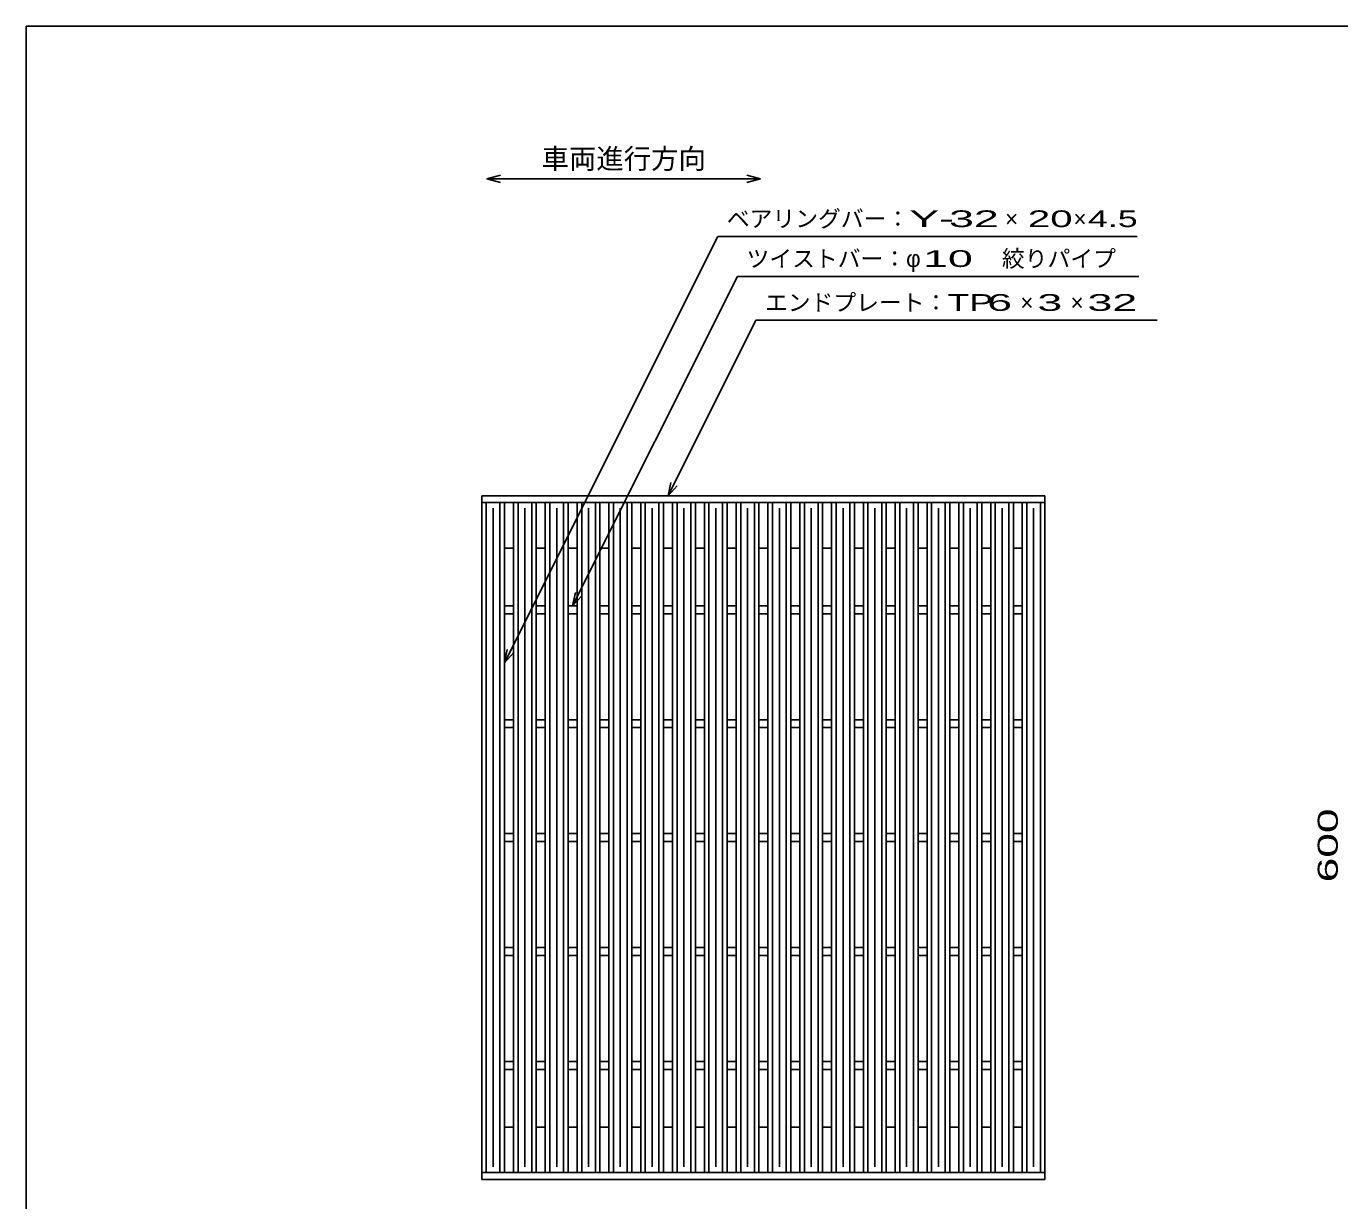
# Model space of a CAD drawing. Units: millimetres, scale not verified. Extents: x -1456 to 1389, y -1026 to 839.
# Drawn here: x -1379 to -227, y -192 to 839 of the extents above; entities that cross this region are included whole.
import ezdxf
from ezdxf.enums import TextEntityAlignment as Align

# ---------------------------------------------------------------- set-up
doc = ezdxf.new("R2010")
doc.units = ezdxf.units.MM
doc.header["$LTSCALE"] = 8
for name, color, linetype, lineweight in [('CADPAC_LAYER_0000', 150, 'Continuous', 25), ('CADPAC_LAYER_0048', 3, 'Continuous', 25), ('CADPAC_LAYER_0054', 4, 'Continuous', 25)]:
    doc.layers.add(name, color=color, linetype=linetype, lineweight=lineweight)
doc.styles.add('ベクトル', font='')
doc.styles.get('ベクトル').set_extended_font_data('ベクトル')

msp = doc.modelspace()

# ---------------------------------------------------------------- linework, layer by layer
at = {"layer": 'CADPAC_LAYER_0000'}
for p, q in [((-1379.2, -921.2), (-1379.2, 838.8)), ((-1379.2, 838.8), (1388.8, 838.8))]:
    msp.add_line(p, q, dxfattribs=at)
at = {"layer": 'CADPAC_LAYER_0000', "color": 4}
for p, q in [((-975.267, 704.967), (-963.267, 708.167)), ((-963.267, 701.767), (-975.267, 704.967)), ((-975.267, 704.967), (-735.267, 704.967)), ((-735.267, 704.967), (-747.267, 708.167)), ((-747.267, 701.767), (-735.267, 704.967))]:
    msp.add_line(p, q, dxfattribs=at)
at = {"layer": 'CADPAC_LAYER_0048'}
for p, q in [((-979.8, 426.8), (-485.8, 426.8)), ((-979.8, 420.8), (-979.8, 426.8)), ((-485.8, 420.8), (-485.8, 426.8)), ((-979.8, 420.8), (-485.8, 420.8)), ((-979.8, -167.2), (-979.8, 420.8)), ((-979.8, 420.8), (-959.8, 420.8)), ((-975.8, -167.2), (-975.8, 420.8)), ((-969.8, -162.2), (-969.8, 415.8)), ((-963.8, -167.2), (-963.8, 420.8)), ((-959.8, -167.2), (-959.8, 420.8)), ((-951.9, -167.2), (-951.9, 420.8)), ((-951.9, 420.8), (-931.9, 420.8)), ((-947.9, -167.2), (-947.9, 420.8)), ((-941.9, -162.2), (-941.9, 415.8)), ((-935.9, -167.2), (-935.9, 420.8)), ((-931.9, -167.2), (-931.9, 420.8)), ((-924, -167.2), (-924, 420.8)), ((-924, 420.8), (-904, 420.8)), ((-920, -167.2), (-920, 420.8)), ((-914, -162.2), (-914, 415.8)), ((-908, -167.2), (-908, 420.8)), ((-904, -167.2), (-904, 420.8)), ((-896.1, -167.2), (-896.1, 420.8)), ((-896.1, 420.8), (-876.1, 420.8)), ((-892.1, -167.2), (-892.1, 420.8)), ((-886.1, -162.2), (-886.1, 415.8)), ((-880.1, -167.2), (-880.1, 420.8)), ((-876.1, -167.2), (-876.1, 420.8)), ((-868.2, -167.2), (-868.2, 420.8)), ((-868.2, 420.8), (-848.2, 420.8)), ((-864.2, -167.2), (-864.2, 420.8)), ((-858.2, -162.2), (-858.2, 415.8)), ((-852.2, -167.2), (-852.2, 420.8)), ((-848.2, -167.2), (-848.2, 420.8)), ((-840.3, -167.2), (-840.3, 420.8)), ((-840.3, 420.8), (-820.3, 420.8)), ((-836.3, -167.2), (-836.3, 420.8)), ((-830.3, -162.2), (-830.3, 415.8)), ((-824.3, -167.2), (-824.3, 420.8)), ((-820.3, -167.2), (-820.3, 420.8)), ((-812.4, -167.2), (-812.4, 420.8)), ((-812.4, 420.8), (-792.4, 420.8)), ((-808.4, -167.2), (-808.4, 420.8)), ((-802.4, -162.2), (-802.4, 415.8)), ((-796.4, -167.2), (-796.4, 420.8)), ((-792.4, -167.2), (-792.4, 420.8)), ((-784.5, -167.2), (-784.5, 420.8)), ((-784.5, 420.8), (-764.5, 420.8)), ((-780.5, -167.2), (-780.5, 420.8)), ((-774.5, -162.2), (-774.5, 415.8)), ((-768.5, -167.2), (-768.5, 420.8)), ((-764.5, -167.2), (-764.5, 420.8)), ((-756.6, -167.2), (-756.6, 420.8)), ((-756.6, 420.8), (-736.6, 420.8)), ((-752.6, -167.2), (-752.6, 420.8)), ((-746.6, -162.2), (-746.6, 415.8)), ((-740.6, -167.2), (-740.6, 420.8)), ((-736.6, -167.2), (-736.6, 420.8)), ((-728.7, -167.2), (-728.7, 420.8)), ((-728.7, 420.8), (-708.7, 420.8)), ((-724.7, -167.2), (-724.7, 420.8)), ((-718.7, -162.2), (-718.7, 415.8)), ((-712.7, -167.2), (-712.7, 420.8)), ((-708.7, -167.2), (-708.7, 420.8)), ((-700.8, -167.2), (-700.8, 420.8)), ((-700.8, 420.8), (-680.8, 420.8)), ((-696.8, -167.2), (-696.8, 420.8)), ((-690.8, -162.2), (-690.8, 415.8)), ((-684.8, -167.2), (-684.8, 420.8)), ((-680.8, -167.2), (-680.8, 420.8)), ((-672.9, -167.2), (-672.9, 420.8)), ((-672.9, 420.8), (-652.9, 420.8)), ((-668.9, -167.2), (-668.9, 420.8)), ((-662.9, -162.2), (-662.9, 415.8)), ((-656.9, -167.2), (-656.9, 420.8)), ((-652.9, -167.2), (-652.9, 420.8)), ((-645, -167.2), (-645, 420.8)), ((-645, 420.8), (-625, 420.8)), ((-641, -167.2), (-641, 420.8)), ((-635, -162.2), (-635, 415.8)), ((-629, -167.2), (-629, 420.8)), ((-625, -167.2), (-625, 420.8)), ((-617.1, -167.2), (-617.1, 420.8)), ((-617.1, 420.8), (-597.1, 420.8)), ((-613.1, -167.2), (-613.1, 420.8)), ((-607.1, -162.2), (-607.1, 415.8)), ((-601.1, -167.2), (-601.1, 420.8)), ((-597.1, -167.2), (-597.1, 420.8)), ((-589.2, -167.2), (-589.2, 420.8)), ((-589.2, 420.8), (-569.2, 420.8)), ((-585.2, -167.2), (-585.2, 420.8)), ((-579.2, -162.2), (-579.2, 415.8)), ((-573.2, -167.2), (-573.2, 420.8)), ((-569.2, -167.2), (-569.2, 420.8)), ((-561.3, -167.2), (-561.3, 420.8)), ((-561.3, 420.8), (-541.3, 420.8)), ((-557.3, -167.2), (-557.3, 420.8)), ((-551.3, -162.2), (-551.3, 415.8)), ((-545.3, -167.2), (-545.3, 420.8)), ((-541.3, -167.2), (-541.3, 420.8)), ((-533.4, -167.2), (-533.4, 420.8)), ((-533.4, 420.8), (-513.4, 420.8)), ((-529.4, -167.2), (-529.4, 420.8)), ((-523.4, -162.2), (-523.4, 415.8)), ((-517.4, -167.2), (-517.4, 420.8)), ((-513.4, -167.2), (-513.4, 420.8)), ((-505.8, -167.2), (-505.8, 420.8)), ((-505.8, 420.8), (-485.8, 420.8)), ((-501.8, -167.2), (-501.8, 420.8)), ((-495.8, -162.2), (-495.8, 415.8)), ((-489.8, -167.2), (-489.8, 420.8)), ((-485.8, -167.2), (-485.8, 420.8)), ((-959.8, 380.8), (-951.9, 380.8)), ((-931.9, 380.8), (-924, 380.8)), ((-904, 380.8), (-896.1, 380.8)), ((-876.1, 380.8), (-868.2, 380.8)), ((-848.2, 380.8), (-840.3, 380.8)), ((-820.3, 380.8), (-812.4, 380.8)), ((-792.4, 380.8), (-784.5, 380.8)), ((-764.5, 380.8), (-756.6, 380.8)), ((-736.6, 380.8), (-728.7, 380.8)), ((-708.7, 380.8), (-700.8, 380.8)), ((-680.8, 380.8), (-672.9, 380.8)), ((-652.9, 380.8), (-645, 380.8)), ((-625, 380.8), (-617.1, 380.8)), ((-597.1, 380.8), (-589.2, 380.8)), ((-569.2, 380.8), (-561.3, 380.8)), ((-541.3, 380.8), (-533.4, 380.8)), ((-513.4, 380.8), (-505.5, 380.8)), ((-959.8, 330.3), (-951.9, 330.3)), ((-959.8, 323.3), (-951.9, 323.3)), ((-931.9, 330.3), (-924, 330.3)), ((-931.9, 323.3), (-924, 323.3)), ((-904, 330.3), (-896.1, 330.3)), ((-904, 323.3), (-896.1, 323.3)), ((-876.1, 330.3), (-868.2, 330.3)), ((-876.1, 323.3), (-868.2, 323.3)), ((-848.2, 330.3), (-840.3, 330.3)), ((-848.2, 323.3), (-840.3, 323.3)), ((-820.3, 330.3), (-812.4, 330.3)), ((-820.3, 323.3), (-812.4, 323.3)), ((-792.4, 330.3), (-784.5, 330.3)), ((-792.4, 323.3), (-784.5, 323.3)), ((-764.5, 330.3), (-756.6, 330.3)), ((-764.5, 323.3), (-756.6, 323.3)), ((-736.6, 330.3), (-728.7, 330.3)), ((-736.6, 323.3), (-728.7, 323.3)), ((-708.7, 330.3), (-700.8, 330.3)), ((-708.7, 323.3), (-700.8, 323.3)), ((-680.8, 330.3), (-672.9, 330.3)), ((-680.8, 323.3), (-672.9, 323.3)), ((-652.9, 330.3), (-645, 330.3)), ((-652.9, 323.3), (-645, 323.3)), ((-625, 330.3), (-617.1, 330.3)), ((-625, 323.3), (-617.1, 323.3)), ((-597.1, 330.3), (-589.2, 330.3)), ((-597.1, 323.3), (-589.2, 323.3)), ((-569.2, 330.3), (-561.3, 330.3)), ((-569.2, 323.3), (-561.3, 323.3)), ((-541.3, 330.3), (-533.4, 330.3)), ((-541.3, 323.3), (-533.4, 323.3)), ((-513.4, 330.3), (-505.8, 330.3)), ((-513.4, 323.3), (-505.8, 323.3)), ((-959.8, 230.3), (-951.9, 230.3)), ((-959.8, 223.3), (-951.9, 223.3)), ((-931.9, 230.3), (-924, 230.3)), ((-931.9, 223.3), (-924, 223.3)), ((-904, 230.3), (-896.1, 230.3)), ((-904, 223.3), (-896.1, 223.3)), ((-876.1, 230.3), (-868.2, 230.3)), ((-876.1, 223.3), (-868.2, 223.3)), ((-848.2, 230.3), (-840.3, 230.3)), ((-848.2, 223.3), (-840.3, 223.3)), ((-820.3, 230.3), (-812.4, 230.3)), ((-820.3, 223.3), (-812.4, 223.3)), ((-792.4, 230.3), (-784.5, 230.3)), ((-792.4, 223.3), (-784.5, 223.3)), ((-764.5, 230.3), (-756.6, 230.3)), ((-764.5, 223.3), (-756.6, 223.3)), ((-736.6, 230.3), (-728.7, 230.3)), ((-736.6, 223.3), (-728.7, 223.3)), ((-708.7, 230.3), (-700.8, 230.3)), ((-708.7, 223.3), (-700.8, 223.3)), ((-680.8, 230.3), (-672.9, 230.3)), ((-680.8, 223.3), (-672.9, 223.3)), ((-652.9, 230.3), (-645, 230.3)), ((-652.9, 223.3), (-645, 223.3)), ((-625, 230.3), (-617.1, 230.3)), ((-625, 223.3), (-617.1, 223.3)), ((-597.1, 230.3), (-589.2, 230.3)), ((-597.1, 223.3), (-589.2, 223.3)), ((-569.2, 230.3), (-561.3, 230.3)), ((-569.2, 223.3), (-561.3, 223.3)), ((-541.3, 230.3), (-533.4, 230.3)), ((-541.3, 223.3), (-533.4, 223.3)), ((-513.4, 230.3), (-505.8, 230.3)), ((-513.4, 223.3), (-505.8, 223.3)), ((-959.8, 130.3), (-951.9, 130.3)), ((-931.9, 130.3), (-924, 130.3)), ((-904, 130.3), (-896.1, 130.3)), ((-876.1, 130.3), (-868.2, 130.3)), ((-848.2, 130.3), (-840.3, 130.3)), ((-820.3, 130.3), (-812.4, 130.3)), ((-792.4, 130.3), (-784.5, 130.3)), ((-764.5, 130.3), (-756.6, 130.3)), ((-736.6, 130.3), (-728.7, 130.3)), ((-708.7, 130.3), (-700.8, 130.3)), ((-680.8, 130.3), (-672.9, 130.3)), ((-652.9, 130.3), (-645, 130.3)), ((-625, 130.3), (-617.1, 130.3)), ((-597.1, 130.3), (-589.2, 130.3)), ((-569.2, 130.3), (-561.3, 130.3)), ((-541.3, 130.3), (-533.4, 130.3)), ((-513.4, 130.3), (-505.8, 130.3)), ((-959.8, 123.3), (-951.9, 123.3)), ((-931.9, 123.3), (-924, 123.3)), ((-904, 123.3), (-896.1, 123.3)), ((-876.1, 123.3), (-868.2, 123.3)), ((-848.2, 123.3), (-840.3, 123.3)), ((-820.3, 123.3), (-812.4, 123.3)), ((-792.4, 123.3), (-784.5, 123.3)), ((-764.5, 123.3), (-756.6, 123.3)), ((-736.6, 123.3), (-728.7, 123.3)), ((-708.7, 123.3), (-700.8, 123.3)), ((-680.8, 123.3), (-672.9, 123.3)), ((-652.9, 123.3), (-645, 123.3)), ((-625, 123.3), (-617.1, 123.3)), ((-597.1, 123.3), (-589.2, 123.3)), ((-569.2, 123.3), (-561.3, 123.3)), ((-541.3, 123.3), (-533.4, 123.3)), ((-513.4, 123.3), (-505.8, 123.3)), ((-959.8, 30.3), (-951.9, 30.3)), ((-959.8, 23.3), (-951.9, 23.3)), ((-931.9, 30.3), (-924, 30.3)), ((-931.9, 23.3), (-924, 23.3)), ((-904, 30.3), (-896.1, 30.3)), ((-904, 23.3), (-896.1, 23.3)), ((-876.1, 30.3), (-868.2, 30.3)), ((-876.1, 23.3), (-868.2, 23.3)), ((-848.2, 30.3), (-840.3, 30.3)), ((-848.2, 23.3), (-840.3, 23.3)), ((-820.3, 30.3), (-812.4, 30.3)), ((-820.3, 23.3), (-812.4, 23.3)), ((-792.4, 30.3), (-784.5, 30.3)), ((-792.4, 23.3), (-784.5, 23.3)), ((-764.5, 30.3), (-756.6, 30.3)), ((-764.5, 23.3), (-756.6, 23.3)), ((-736.6, 30.3), (-728.7, 30.3)), ((-736.6, 23.3), (-728.7, 23.3)), ((-708.7, 30.3), (-700.8, 30.3)), ((-708.7, 23.3), (-700.8, 23.3)), ((-680.8, 30.3), (-672.9, 30.3)), ((-680.8, 23.3), (-672.9, 23.3)), ((-652.9, 30.3), (-645, 30.3)), ((-652.9, 23.3), (-645, 23.3)), ((-625, 30.3), (-617.1, 30.3)), ((-625, 23.3), (-617.1, 23.3)), ((-597.1, 30.3), (-589.2, 30.3)), ((-597.1, 23.3), (-589.2, 23.3)), ((-569.2, 30.3), (-561.3, 30.3)), ((-569.2, 23.3), (-561.3, 23.3)), ((-541.3, 30.3), (-533.4, 30.3)), ((-541.3, 23.3), (-533.4, 23.3)), ((-513.4, 30.3), (-505.8, 30.3)), ((-513.4, 23.3), (-505.8, 23.3)), ((-959.8, -69.7), (-951.9, -69.7)), ((-959.8, -76.7), (-951.9, -76.7)), ((-931.9, -69.7), (-924, -69.7)), ((-931.9, -76.7), (-924, -76.7)), ((-904, -69.7), (-896.1, -69.7)), ((-904, -76.7), (-896.1, -76.7)), ((-876.1, -69.7), (-868.2, -69.7)), ((-876.1, -76.7), (-868.2, -76.7)), ((-848.2, -69.7), (-840.3, -69.7)), ((-848.2, -76.7), (-840.3, -76.7)), ((-820.3, -69.7), (-812.4, -69.7)), ((-820.3, -76.7), (-812.4, -76.7)), ((-792.4, -69.7), (-784.5, -69.7)), ((-792.4, -76.7), (-784.5, -76.7)), ((-764.5, -69.7), (-756.6, -69.7)), ((-764.5, -76.7), (-756.6, -76.7)), ((-736.6, -69.7), (-728.7, -69.7)), ((-736.6, -76.7), (-728.7, -76.7)), ((-708.7, -69.7), (-700.8, -69.7)), ((-708.7, -76.7), (-700.8, -76.7)), ((-680.8, -69.7), (-672.9, -69.7)), ((-680.8, -76.7), (-672.9, -76.7)), ((-652.9, -69.7), (-645, -69.7)), ((-652.9, -76.7), (-645, -76.7)), ((-625, -69.7), (-617.1, -69.7)), ((-625, -76.7), (-617.1, -76.7)), ((-597.1, -69.7), (-589.2, -69.7)), ((-597.1, -76.7), (-589.2, -76.7)), ((-569.2, -69.7), (-561.3, -69.7)), ((-569.2, -76.7), (-561.3, -76.7)), ((-541.3, -69.7), (-533.4, -69.7)), ((-541.3, -76.7), (-533.4, -76.7)), ((-513.4, -69.7), (-505.8, -69.7)), ((-513.4, -76.7), (-505.8, -76.7)), ((-959.8, -127.2), (-951.9, -127.2)), ((-931.9, -127.2), (-924, -127.2)), ((-904, -127.2), (-896.1, -127.2)), ((-876.1, -127.2), (-868.2, -127.2)), ((-848.2, -127.2), (-840.3, -127.2)), ((-820.3, -127.2), (-812.4, -127.2)), ((-792.4, -127.2), (-784.5, -127.2)), ((-764.5, -127.2), (-756.6, -127.2)), ((-736.6, -127.2), (-728.7, -127.2)), ((-708.7, -127.2), (-700.8, -127.2)), ((-680.8, -127.2), (-672.9, -127.2)), ((-652.9, -127.2), (-645, -127.2)), ((-625, -127.2), (-617.1, -127.2)), ((-597.1, -127.2), (-589.2, -127.2)), ((-569.2, -127.2), (-561.3, -127.2)), ((-541.3, -127.2), (-533.4, -127.2)), ((-513.4, -127.2), (-505.5, -127.2)), ((-979.8, -167.2), (-485.8, -167.2)), ((-979.8, -173.2), (-979.8, -167.2)), ((-979.8, -167.2), (-959.8, -167.2)), ((-951.9, -167.2), (-931.9, -167.2)), ((-924, -167.2), (-904, -167.2)), ((-896.1, -167.2), (-876.1, -167.2)), ((-868.2, -167.2), (-848.2, -167.2)), ((-840.3, -167.2), (-820.3, -167.2)), ((-812.4, -167.2), (-792.4, -167.2)), ((-784.5, -167.2), (-764.5, -167.2)), ((-756.6, -167.2), (-736.6, -167.2)), ((-728.7, -167.2), (-708.7, -167.2)), ((-700.8, -167.2), (-680.8, -167.2)), ((-672.9, -167.2), (-652.9, -167.2)), ((-645, -167.2), (-625, -167.2)), ((-617.1, -167.2), (-597.1, -167.2)), ((-589.2, -167.2), (-569.2, -167.2)), ((-561.3, -167.2), (-541.3, -167.2)), ((-533.4, -167.2), (-513.4, -167.2)), ((-505.8, -167.2), (-485.8, -167.2)), ((-485.8, -173.2), (-485.8, -167.2)), ((-979.8, -173.2), (-485.8, -173.2))]:
    msp.add_line(p, q, dxfattribs=at)
at = {"layer": 'CADPAC_LAYER_0054'}
for p, q in [((-959.8, 280.3), (-772.8, 654.3)), ((-772.8, 654.3), (-404.8, 654.3)), ((-900.05, 330.3), (-755.55, 619.3)), ((-755.55, 619.3), (-403.55, 619.3)), ((-816.35, 426.8), (-739.35, 580.8)), ((-739.35, 580.8), (-387.35, 580.8)), ((-816.35, 426.8), (-813.95, 438.48)), ((-816.35, 426.8), (-808.35, 435.6)), ((-900.05, 330.3), (-897.65, 341.98)), ((-900.05, 330.3), (-892.05, 339.1)), ((-959.8, 280.3), (-957.4, 291.98)), ((-959.8, 280.3), (-951.8, 289.1))]:
    msp.add_line(p, q, dxfattribs=at)

# ---------------------------------------------------------------- texts
at = {"layer": 'CADPAC_LAYER_0000', "color": 2, "style": 'ベクトル'}
msp.add_text('車両進行方向', height=17.6, dxfattribs=at).set_placement((-927.267, 722.567), align=Align.MIDDLE_LEFT)
at = {"layer": 'CADPAC_LAYER_0054', "color": 2, "style": 'ベクトル'}
for s, p in [('ベアリングバー：', (-764.8, 669.9)), ('×', (-520.8, 669.9)), ('×', (-460.8, 669.9)), ('ツイストバー：', (-747.55, 634.9)), ('φ', (-607.55, 634.9)), ('絞りパイプ', (-523.55, 634.9)), ('エンドプレート：', (-731.35, 596.4)), ('×', (-507.35, 596.4)), ('×', (-463.35, 596.4))]:
    msp.add_text(s, height=14.66, dxfattribs=at).set_placement(p, align=Align.MIDDLE_LEFT)
for s, width, p in [('Y-', 2, (-604.8, 669.9)), (' 32 ', 2, (-580.8, 669.9)), ('20', 1.8, (-500.8, 669.9)), (' 4.5 ', 1.6, (-456.8, 669.9)), (' 10 ', 2, (-603.55, 634.9)), ('TP', 1.6, (-571.35, 596.4)), (' 6 ', 2, (-547.35, 596.4)), (' 3 ', 2, (-503.35, 596.4)), (' 32 ', 2, (-459.35, 596.4))]:
    msp.add_text(s, height=14.66, dxfattribs=dict(at, width=width)).set_placement(p, align=Align.MIDDLE_LEFT)
at = {"layer": 'CADPAC_LAYER_0054', "color": 2, "style": 'ベクトル', "width": 1.65}
msp.add_text(' 600 ', height=17.6, rotation=90, dxfattribs=at).set_placement((-237.8, 76.8), align=Align.MIDDLE_LEFT)

doc.saveas('drawing.dxf')
